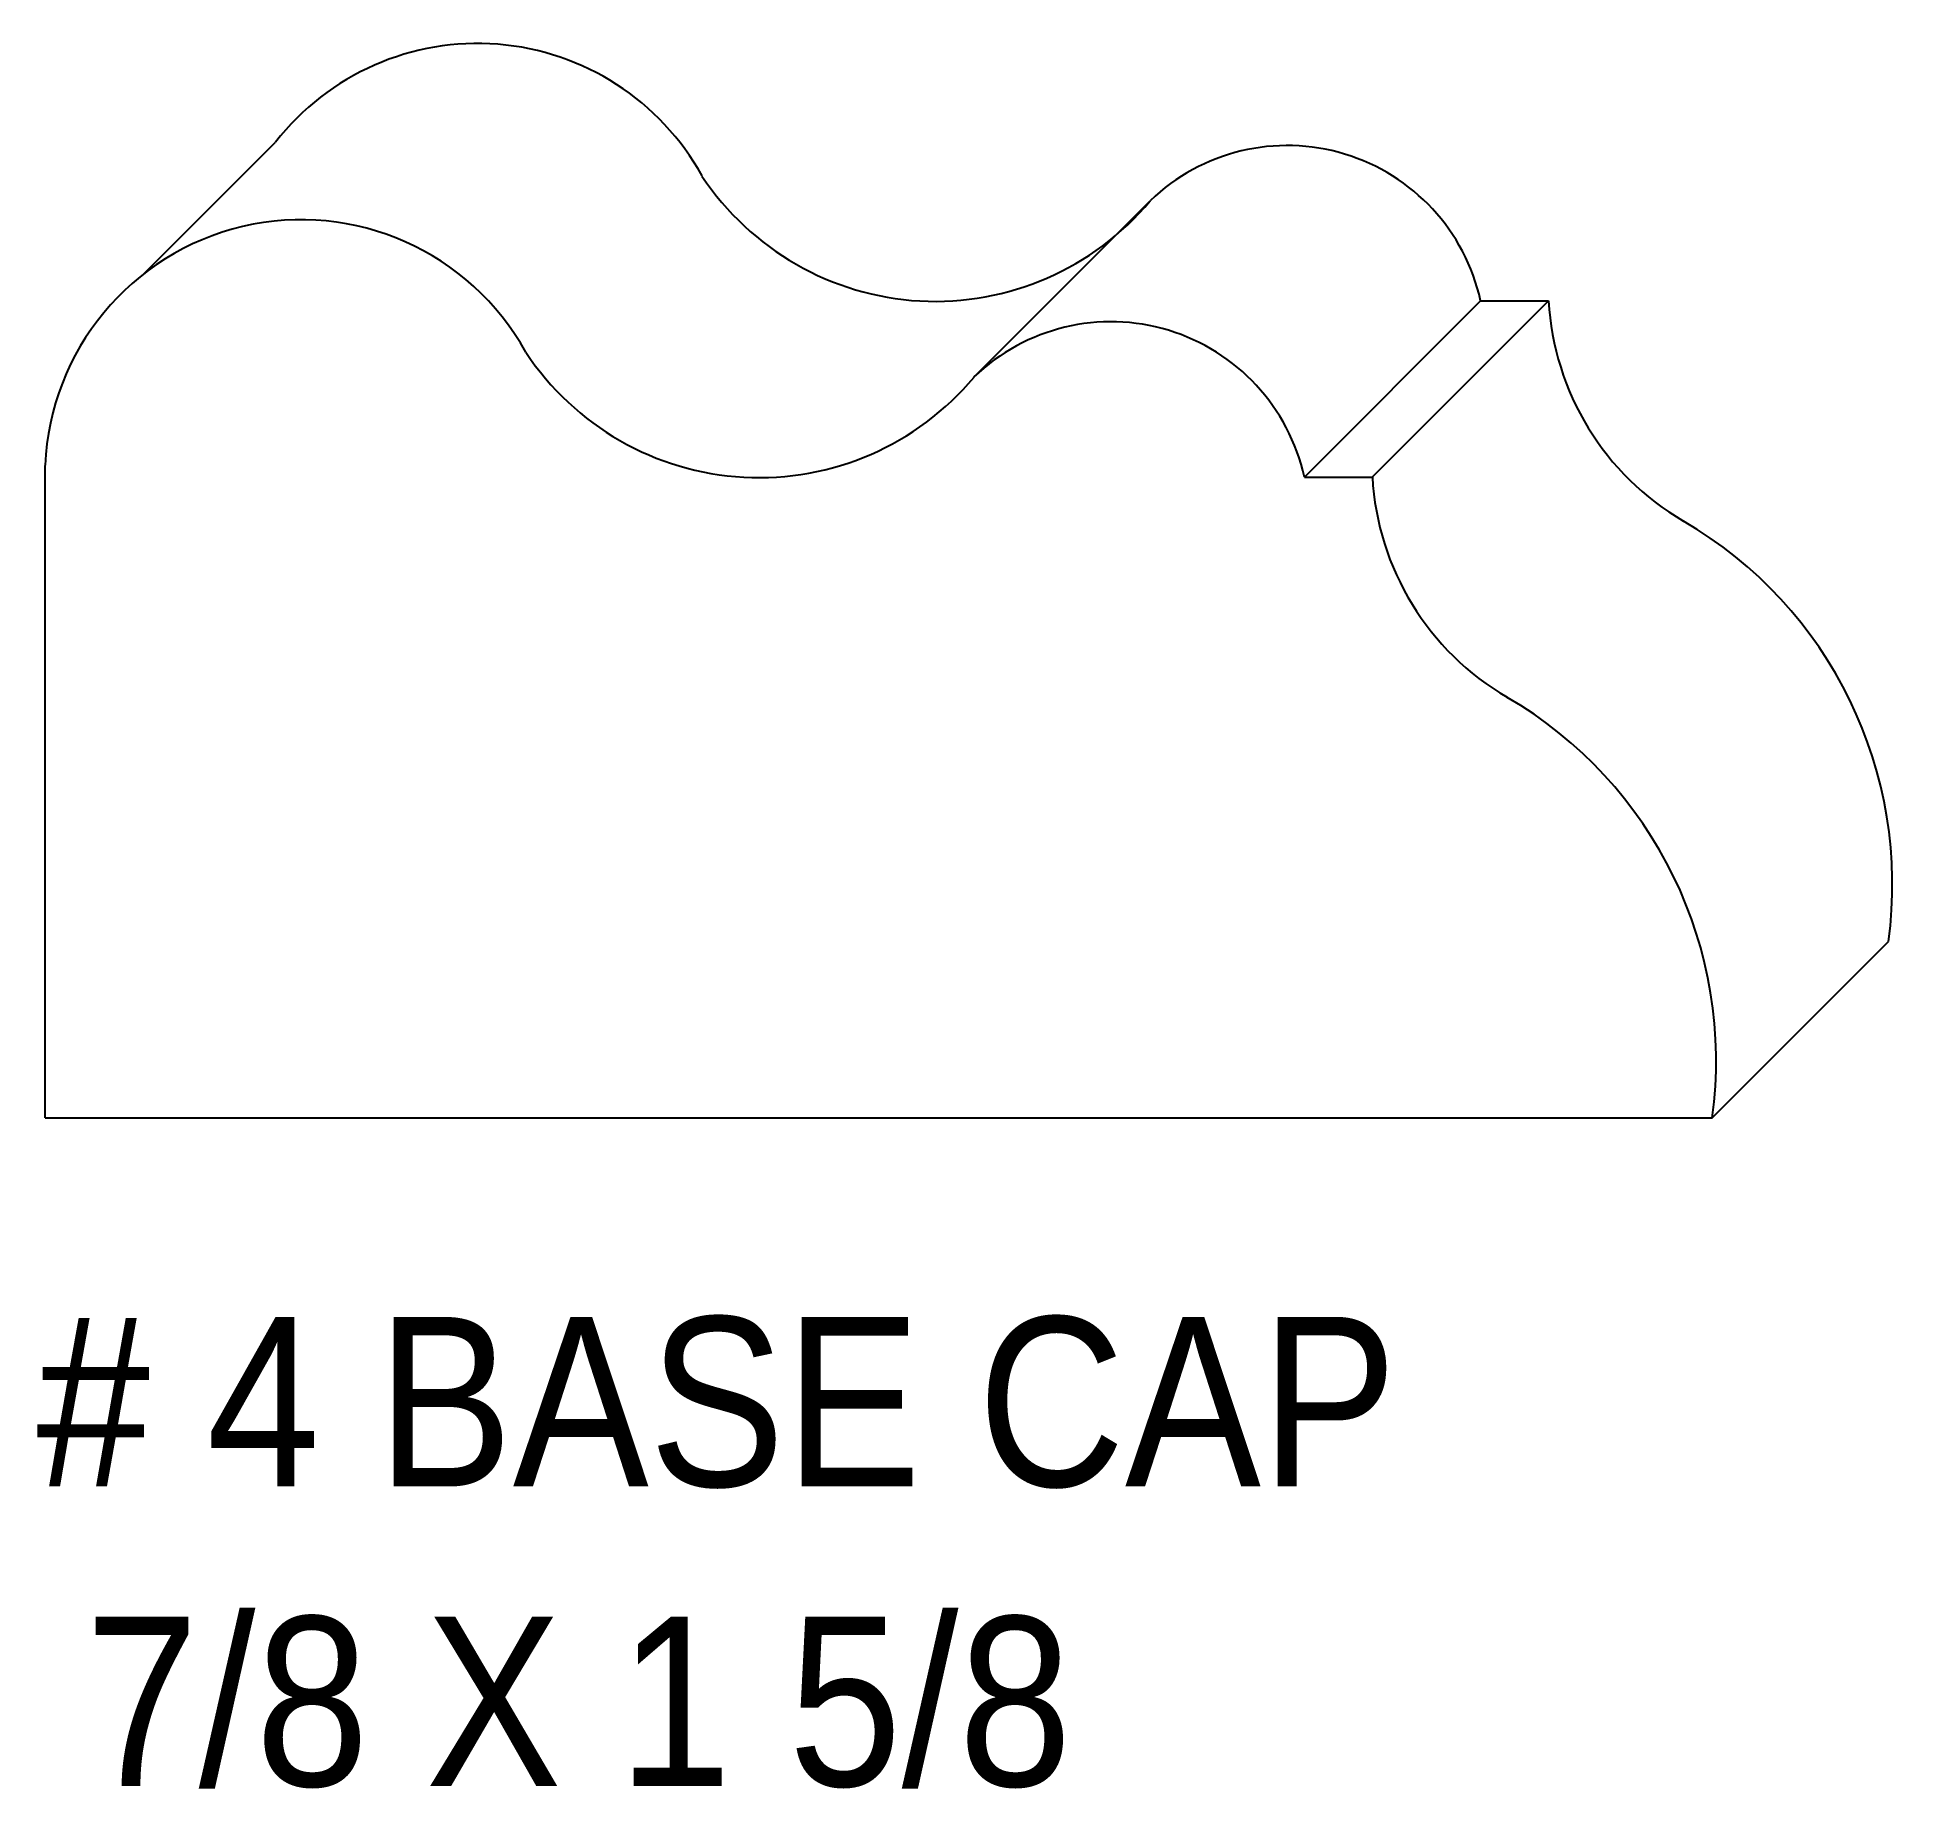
# Model space of a CAD drawing. Extents: x 69.5 to 71.38, y 161.61 to 163.37.
import ezdxf

# ---------------------------------------------------------------- set-up
doc = ezdxf.new("R2010")
doc.units = 0
doc.header["$LTSCALE"] = 5
doc.layers.add('PROFILE', color=7, linetype='CONTINUOUS')
doc.styles.add('TXT', font='TXT', dxfattribs={"height": 3.5})

msp = doc.modelspace()

# ---------------------------------------------------------------- linework, layer by layer
at = {"layer": 'PROFILE', "color": 1, "linetype": 'CONTINUOUS'}
for p, q in [((69.6037, 163.1308), (69.7362, 163.2633)), ((70.4365, 163.0277), (70.6133, 163.2045)), ((70.7679, 162.9274), (70.9446, 163.1041)), ((70.836, 162.9274), (71.0128, 163.1041)), ((70.9446, 163.1041), (71.0128, 163.1041)), ((69.5052, 162.2852), (69.5052, 162.9392)), ((70.7679, 162.9274), (70.836, 162.9274)), ((71.1769, 162.2852), (71.3536, 162.4619)), ((69.5052, 162.2852), (71.1769, 162.2852))]:
    msp.add_line(p, q, dxfattribs=at)
for centre, major_axis, start_param, end_param in [((69.9388, 163.105), (0, 0.2571), -1.066072, 0.90742), ((70.7507, 163.0612), (0, 0.1986), -1.352802, 0.764729), ((70.3978, 163.3843), (0, 0.2807), -4.127236, -2.266431), ((69.762, 162.9283), (0, 0.2571), -1.066072, 1.5281), ((71.2856, 163.1195), (0, 0.2733), -4.656137, -3.669179), ((70.574, 162.8845), (0, 0.1986), -1.352802, 0.764729), ((70.2211, 163.2076), (0, 0.2807), -4.127236, -2.266431), ((71.1089, 162.9428), (0.2733, 0), -3.08534, -2.098382), ((70.9357, 162.5189), (0, 0.4218), -1.706359, -0.527586), ((70.759, 162.3422), (0.4218, 0), -0.135563, 1.04321)]:
    msp.add_ellipse(centre, major_axis=major_axis, ratio=1, start_param=start_param, end_param=end_param, dxfattribs=at)

# ---------------------------------------------------------------- texts
at = {"layer": 'PROFILE', "color": 1, "linetype": 'CONTINUOUS', "style": 'TXT', "width": 0.9}
for s, p in [('# 4 BASE CAP', (69.4965, 161.9156)), ('7/8 X 1 5/8', (69.5454, 161.6152))]:
    msp.add_text(s, height=0.169956, dxfattribs=at).set_placement(p)

doc.saveas('drawing.dxf')
